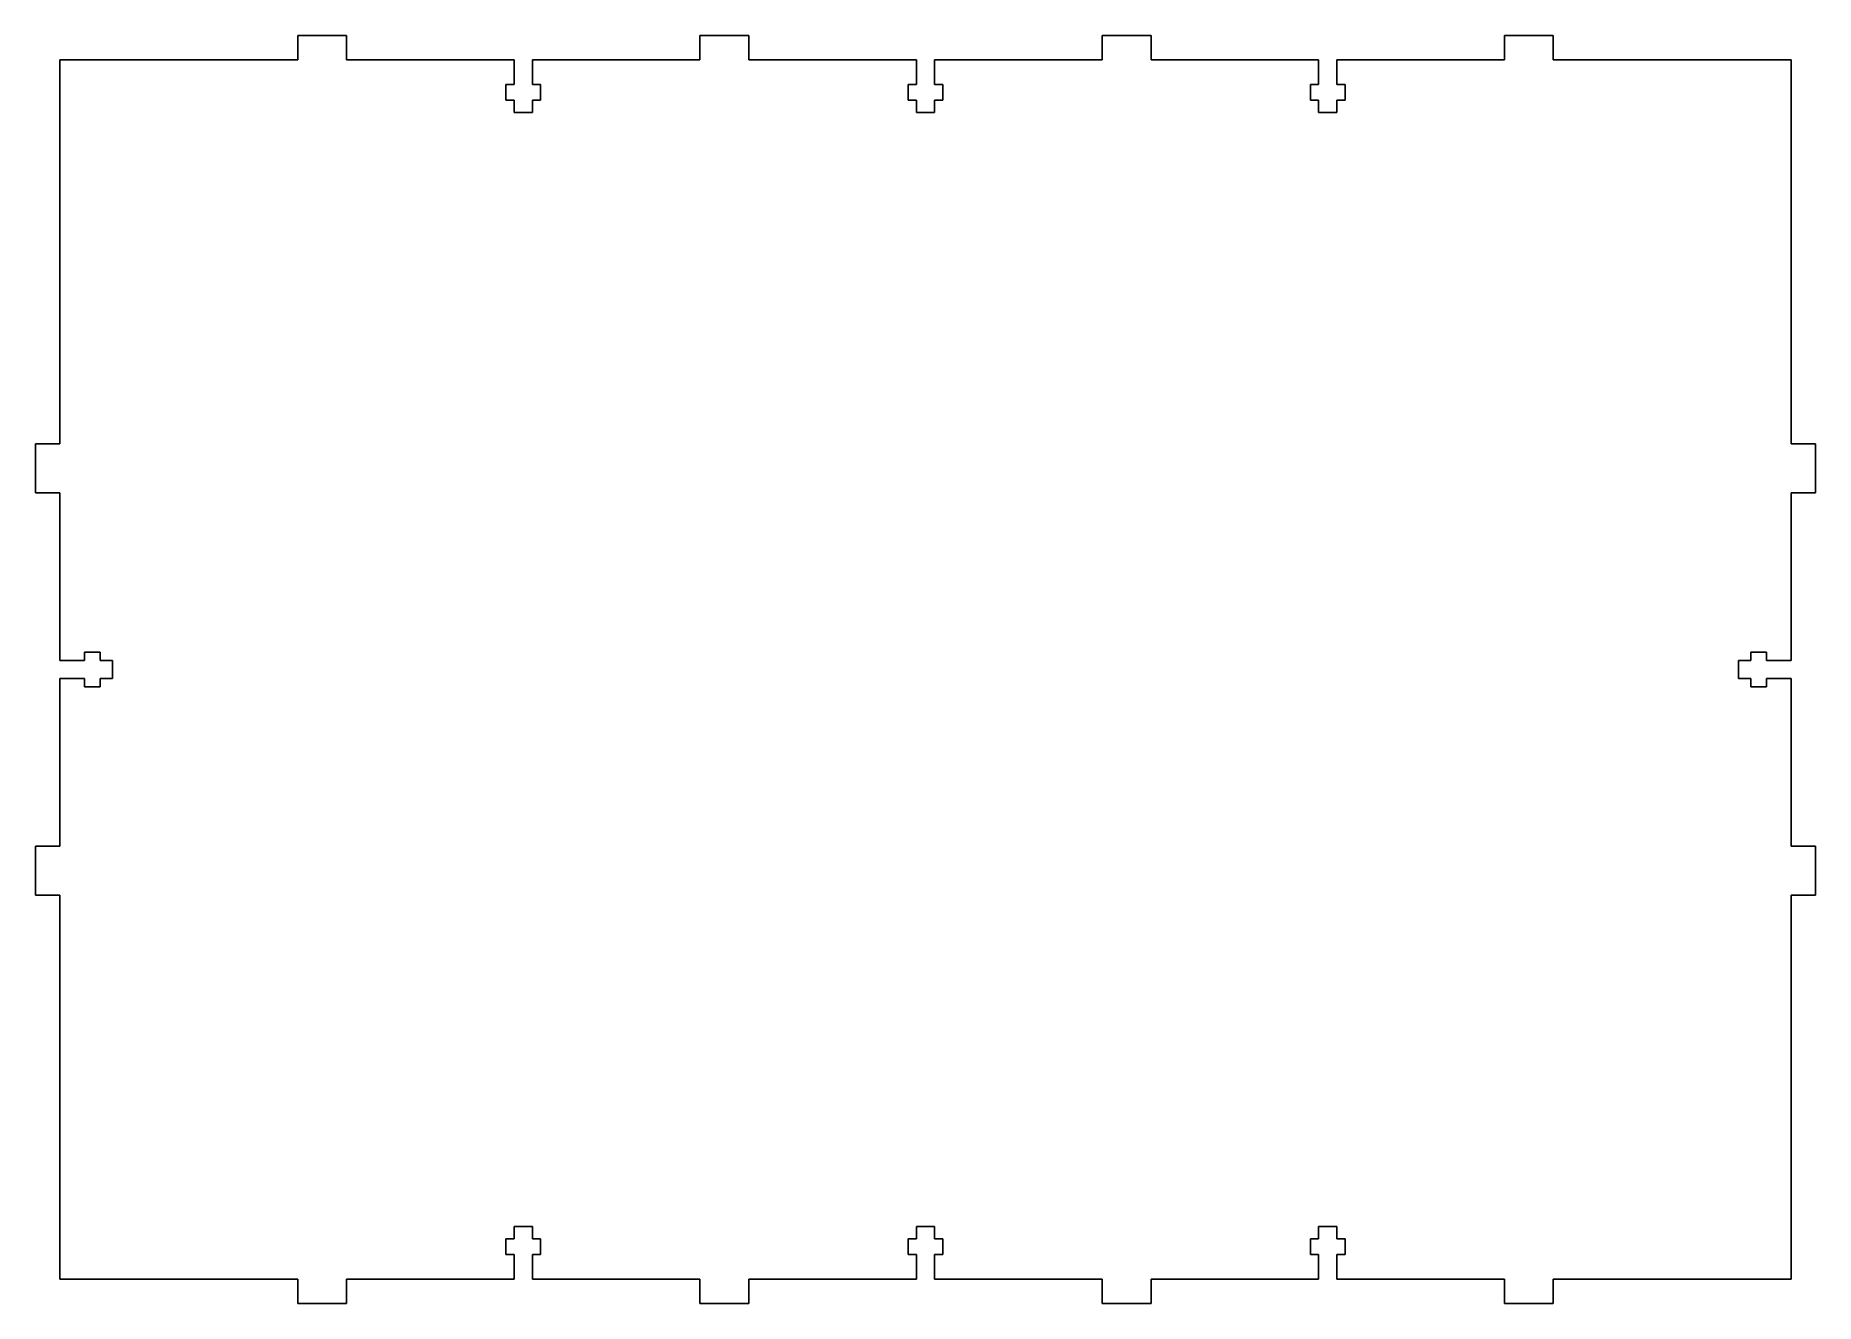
# Model space of a CAD drawing. Header units: millimetres. Extents: x -144 to 148, y -204 to 4.
import ezdxf

# ---------------------------------------------------------------- set-up
doc = ezdxf.new("R2010")
doc.units = ezdxf.units.MM

msp = doc.modelspace()

# ---------------------------------------------------------------- linework, layer by layer
at = {"color": 7, "linetype": 'Continuous', "lineweight": 25}
for p, q in [((-101.5, 0), (-101.5, 4)), ((-101.5, 4), (-93.5, 4)), ((-93.5, 4), (-93.5, 0)), ((-35.5, 4), (-35.5, 0)), ((-27.5, 4), (-35.5, 4)), ((-27.5, 0), (-27.5, 4)), ((30.5, 0), (30.5, 4)), ((30.5, 4), (38.5, 4)), ((38.5, 4), (38.5, 0)), ((96.5, 4), (96.5, 0)), ((104.5, 4), (96.5, 4)), ((104.5, 0), (104.5, 4)), ((-140.5, 0), (-140.5, -63)), ((-101.5, 0), (-140.5, 0)), ((-66, 0), (-93.5, 0)), ((-66, -4), (-66, 0)), ((-63, 0), (-63, -4)), ((-63, 0), (-35.5, 0)), ((0, 0), (-27.5, 0)), ((0, 0), (0, -4)), ((3, -4), (3, 0)), ((3, 0), (30.5, 0)), ((66, 0), (38.5, 0)), ((66, 0), (66, -4)), ((69, -4), (69, 0)), ((69, 0), (96.5, 0)), ((143.5, 0), (104.5, 0)), ((143.5, -63), (143.5, 0)), ((-67.35, -4), (-66, -4)), ((-67.35, -6.6), (-67.35, -4)), ((-63, -4), (-61.65, -4)), ((-61.65, -4), (-61.65, -6.6)), ((0, -4), (-1.35, -4)), ((-1.35, -4), (-1.35, -6.6)), ((4.35, -4), (3, -4)), ((4.35, -6.6), (4.35, -4)), ((66, -4), (64.65, -4)), ((64.65, -4), (64.65, -6.6)), ((70.35, -4), (69, -4)), ((70.35, -6.6), (70.35, -4)), ((-66, -6.6), (-67.35, -6.6)), ((-66, -8.6), (-66, -6.6)), ((-63, -8.6), (-66, -8.6)), ((-63, -6.6), (-63, -8.6)), ((-61.65, -6.6), (-63, -6.6)), ((-1.35, -6.6), (0, -6.6)), ((0, -6.6), (0, -8.6)), ((0, -8.6), (3, -8.6)), ((3, -8.6), (3, -6.6)), ((3, -6.6), (4.35, -6.6)), ((64.65, -6.6), (66, -6.6)), ((66, -6.6), (66, -8.6)), ((66, -8.6), (69, -8.6)), ((69, -8.6), (69, -6.6)), ((69, -6.6), (70.35, -6.6)), ((-144.5, -71), (-144.5, -63)), ((-144.5, -63), (-140.5, -63)), ((147.5, -63), (143.5, -63)), ((147.5, -71), (147.5, -63)), ((-140.5, -71), (-144.5, -71)), ((-140.5, -98.5), (-140.5, -71)), ((143.5, -71), (147.5, -71)), ((143.5, -98.5), (143.5, -71)), ((-140.5, -98.5), (-136.5, -98.5)), ((-136.5, -97.15), (-133.9, -97.15)), ((-136.5, -98.5), (-136.5, -97.15)), ((-133.9, -97.15), (-133.9, -98.5)), ((-133.9, -98.5), (-131.9, -98.5)), ((-131.9, -98.5), (-131.9, -101.5)), ((136.9, -98.5), (134.9, -98.5)), ((134.9, -98.5), (134.9, -101.5)), ((139.5, -97.15), (136.9, -97.15)), ((136.9, -97.15), (136.9, -98.5)), ((139.5, -98.5), (139.5, -97.15)), ((143.5, -98.5), (139.5, -98.5)), ((-140.5, -101.5), (-140.5, -129)), ((-136.5, -101.5), (-140.5, -101.5)), ((-136.5, -102.85), (-136.5, -101.5)), ((-133.9, -101.5), (-133.9, -102.85)), ((-131.9, -101.5), (-133.9, -101.5)), ((134.9, -101.5), (136.9, -101.5)), ((136.9, -101.5), (136.9, -102.85)), ((139.5, -102.85), (139.5, -101.5)), ((139.5, -101.5), (143.5, -101.5)), ((143.5, -101.5), (143.5, -129)), ((-133.9, -102.85), (-136.5, -102.85)), ((136.9, -102.85), (139.5, -102.85)), ((-144.5, -129), (-144.5, -137)), ((-140.5, -129), (-144.5, -129)), ((143.5, -129), (147.5, -129)), ((147.5, -129), (147.5, -137)), ((-144.5, -137), (-140.5, -137)), ((-140.5, -200), (-140.5, -137)), ((147.5, -137), (143.5, -137)), ((143.5, -137), (143.5, -200)), ((-63, -191.4), (-66, -191.4)), ((-66, -191.4), (-66, -193.4)), ((-63, -193.4), (-63, -191.4)), ((0, -191.4), (3, -191.4)), ((0, -193.4), (0, -191.4)), ((3, -191.4), (3, -193.4)), ((66, -191.4), (69, -191.4)), ((66, -193.4), (66, -191.4)), ((69, -191.4), (69, -193.4)), ((-66, -193.4), (-67.35, -193.4)), ((-67.35, -193.4), (-67.35, -196)), ((-61.65, -193.4), (-63, -193.4)), ((-61.65, -196), (-61.65, -193.4)), ((-1.35, -193.4), (0, -193.4)), ((-1.35, -196), (-1.35, -193.4)), ((3, -193.4), (4.35, -193.4)), ((4.35, -193.4), (4.35, -196)), ((64.65, -193.4), (66, -193.4)), ((64.65, -196), (64.65, -193.4)), ((69, -193.4), (70.35, -193.4)), ((70.35, -193.4), (70.35, -196)), ((-67.35, -196), (-66, -196)), ((-66, -196), (-66, -200)), ((-63, -200), (-63, -196)), ((-63, -196), (-61.65, -196)), ((0, -196), (-1.35, -196)), ((0, -200), (0, -196)), ((3, -196), (3, -200)), ((4.35, -196), (3, -196)), ((66, -196), (64.65, -196)), ((66, -200), (66, -196)), ((69, -196), (69, -200)), ((70.35, -196), (69, -196)), ((-140.5, -200), (-101.5, -200)), ((-101.5, -200), (-101.5, -204)), ((-66, -200), (-93.5, -200)), ((-93.5, -204), (-93.5, -200)), ((-63, -200), (-35.5, -200)), ((-35.5, -204), (-35.5, -200)), ((0, -200), (-27.5, -200)), ((-27.5, -200), (-27.5, -204)), ((3, -200), (30.5, -200)), ((30.5, -200), (30.5, -204)), ((66, -200), (38.5, -200)), ((38.5, -204), (38.5, -200)), ((69, -200), (96.5, -200)), ((96.5, -204), (96.5, -200)), ((104.5, -200), (143.5, -200)), ((104.5, -200), (104.5, -204)), ((-101.5, -204), (-93.5, -204)), ((-27.5, -204), (-35.5, -204)), ((30.5, -204), (38.5, -204)), ((104.5, -204), (96.5, -204))]:
    msp.add_line(p, q, dxfattribs=at)

doc.saveas('drawing.dxf')
